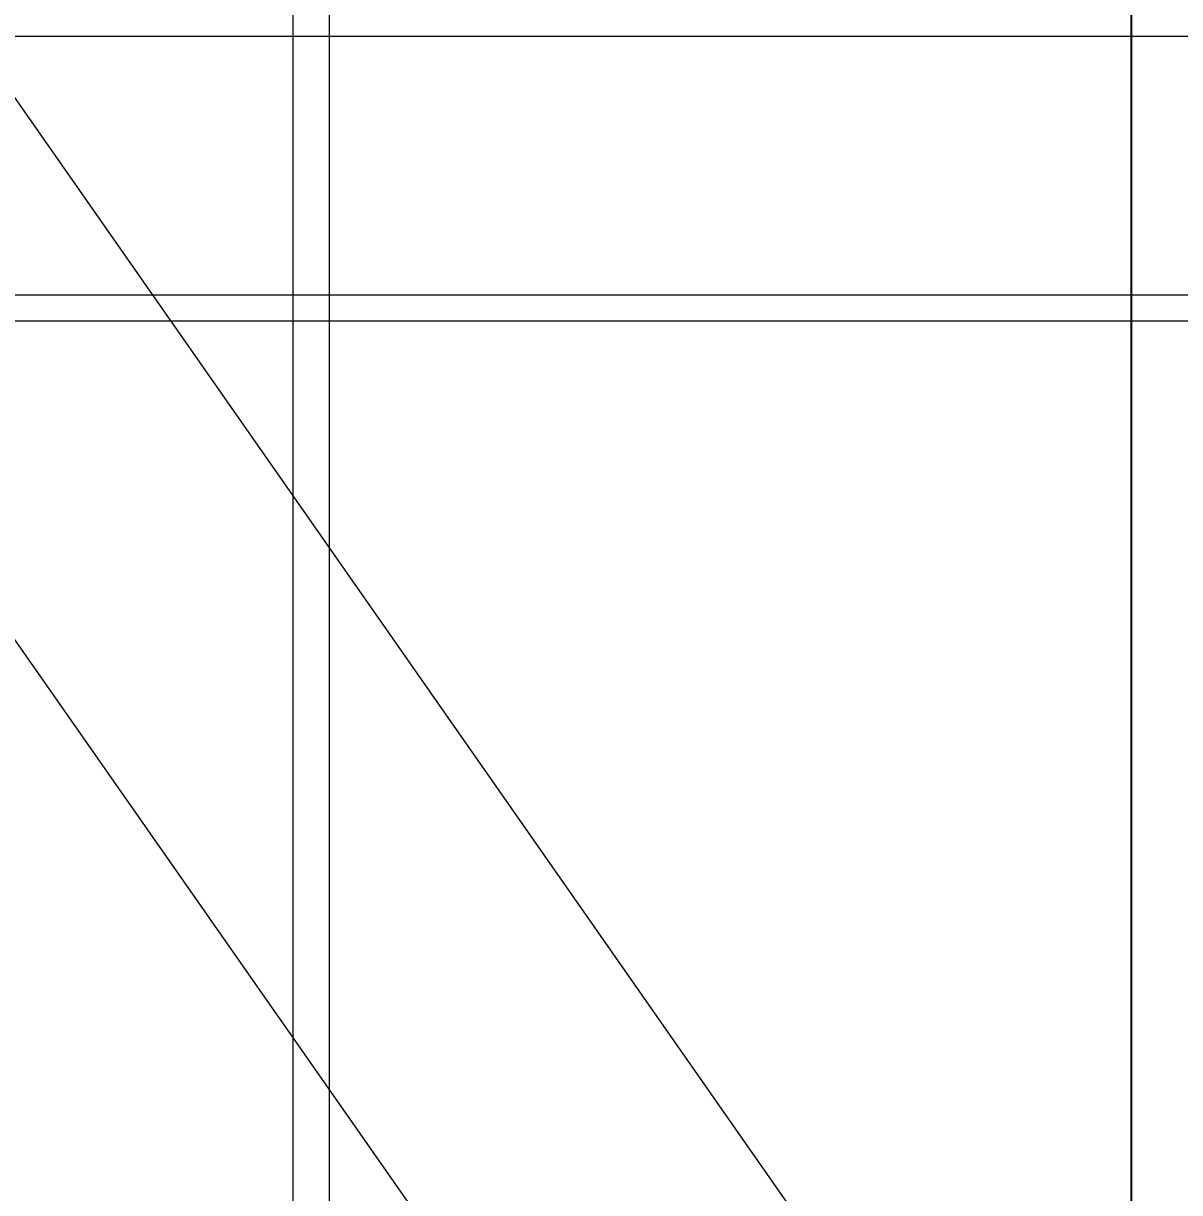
# Model space of a CAD drawing. Header units: millimetres. Extents: x -1970 to 59977, y -50268 to 6837.
# Drawn here: x 1510.8 to 1734.3, y -34172.1 to -33946 of the extents above; entities that cross this region are included whole.
import ezdxf

# ---------------------------------------------------------------- set-up
doc = ezdxf.new("R2010")
doc.units = ezdxf.units.MM
for name, color, linetype, lineweight in [('COTAS_O', 1, 'Continuous', 0), ('frontal_C03', 7, 'Continuous', 0), ('frontal_secador', 7, 'Continuous', 0), ('frontal_tolva', 7, 'Continuous', 0)]:
    doc.layers.add(name, color=color, linetype=linetype, lineweight=lineweight)
doc.dimstyles.new('R19_100', dxfattribs={"dimtxt": 250, "dimasz": 150, "dimexe": 150, "dimexo": 80, "dimgap": 100, "dimtad": 1, "dimtih": 1, "dimtoh": 1, "dimdsep": 46, "dimcen": 0.09, "dimadec": 0, "dimazin": 0, "dimtfac": 1, "dimtdec": 4, "dimtofl": 0, "dimtmove": 0, "dimatfit": 3, "dimfxl": 1, "dimtolj": 1, "dimtzin": 0, "dimarcsym": 0})

# ---------------------------------------------------------------- blocks, each defined once
blk = doc.blocks.new('*D39')
at = {"layer": 'COTAS_O', "color": 0, "lineweight": -2, "transparency": 16777216}
for p, q in [((-1725, -34320), (-1725, -33550)), ((1725, -34320), (1725, -33550)), ((-1575, -33700), (1575, -33700))]:
    blk.add_line(p, q, dxfattribs=at)
at = {"layer": 'COTAS_O', "color": 0, "transparency": 16777216}
for points in [[(-1575, -33675), (-1575, -33725), (-1725, -33700)], [(1575, -33675), (1575, -33725), (1725, -33700)]]:
    blk.add_solid(points, dxfattribs=at)
at = {"layer": 'Defpoints', "color": 0, "transparency": 16777216}
for p in [(1725, -33700), (-1725, -34400), (1725, -34400)]:
    blk.add_point(p, dxfattribs=at)

msp = doc.modelspace()

# ---------------------------------------------------------------- linework, layer by layer
at = {"layer": 'frontal_C03'}
for p, q in [((1563, -35975), (1563, -32996.942)), ((1570, -35975), (1570, -32996.942)), ((1563, -35975), (1563, -33266.434)), ((1570, -35975), (1570, -33266.434)), ((1563, -35975), (1563, -33805.417)), ((1570, -35975), (1570, -33805.417))]:
    msp.add_line(p, q, dxfattribs=at)
at = {"layer": 'frontal_secador'}
for p, q in [((1325, -33948.5), (2125, -33948.5)), ((1325, -33998.5), (2125, -33998.5)), ((1325, -34003.5), (2125, -34003.5))]:
    msp.add_line(p, q, dxfattribs=at)
at = {"layer": 'frontal_tolva'}
for p, q in [((1769.584, -34332.806), (722.584, -32835.806)), ((1720.416, -34367.194), (673.416, -32870.194))]:
    msp.add_line(p, q, dxfattribs=at)

# ---------------------------------------------------------------- dimensions: what is measured, and where the dimension line sits
at = {"layer": 'COTAS_O'}
dim = msp.add_aligned_dim(p1=(-1725, -34400), p2=(1725, -34400), distance=700, text='<> O', dimstyle='R19_100', dxfattribs=at)
dim.commit()
dim.dimension.update_dxf_attribs({"geometry": '*D39', "text_midpoint": (0, -33700)})

doc.saveas('drawing.dxf')
